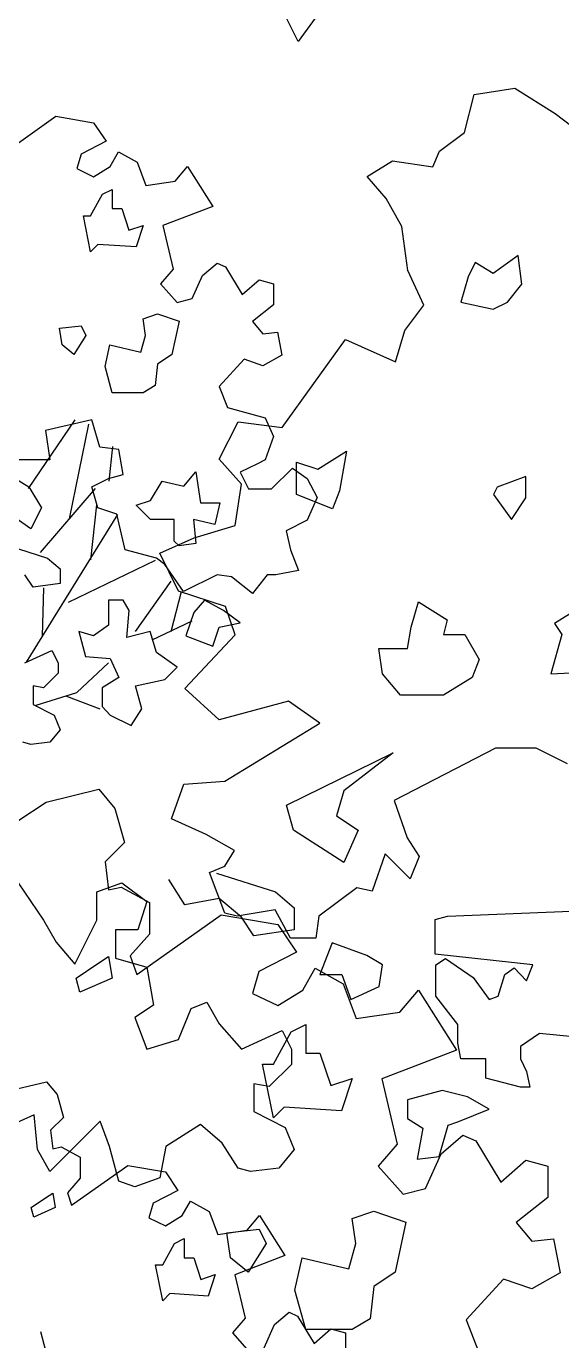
# Model space of a CAD drawing. Header units: inches. Extents: x -11 to 128, y 7 to 56.
# Drawn here: x 39.466 to 39.731, y 22.623 to 23.274 of the extents above; entities that cross this region are included whole.
import ezdxf

# ---------------------------------------------------------------- set-up
doc = ezdxf.new("R2010")
doc.units = ezdxf.units.IN
doc.header["$MEASUREMENT"] = 0
doc.layers.add('CAY', color=94, linetype='Continuous')
doc.layers.add('CAY-3', color=61, linetype='Continuous')
picture_1 = doc.add_image_def('image1.jpg', size_in_pixel=(1680, 1093))

# ---------------------------------------------------------------- blocks, each defined once
blk = doc.blocks.new('A$C76451831')
at = {"layer": 'CAY'}
for p, q in [((1479.9, 1929.8), (1538.3, 1944)), ((1538.3, 1944), (1555.9, 1922.7)), ((1448.6, 1909.2), (1479.9, 1929.8)), ((1555.9, 1922.7), (1566.6, 1885)), ((1566.6, 1885), (1545.3, 1863.8)), ((1545.3, 1863.8), (1548.9, 1833.1)), ((1548.9, 1833.1), (1563, 1836)), ((1563, 1836), (1594.3, 1818.9)), ((1594.3, 1818.9), (1594.3, 1784.1)), ((1580.1, 1739.3), (1673.3, 1805.4)), ((1673.3, 1805.4), (1735.8, 1794.7)), ((1735.8, 1794.7), (1756.4, 1764.1)), ((1594.3, 1784.1), (1573, 1759.9)), ((1573, 1759.9), (1580.1, 1739.3)), ((1756.4, 1764.1), (1715.1, 1742.8)), ((1715.1, 1742.8), (1708.1, 1718.6)), ((1763.5, 1722.2), (1777.1, 1746.4)), ((1777.1, 1746.4), (1808.3, 1729.3)), ((1808.3, 1729.3), (1822.5, 1690.9)), ((1708.1, 1718.6), (1735.8, 1705.1)), ((1735.8, 1705.1), (1763.5, 1722.2)), ((1870.8, 1698), (1891.4, 1722.2)), ((1891.4, 1722.2), (1933.3, 1656.1)), ((1822.5, 1690.9), (1870.8, 1698)), ((1933.3, 1656.1), (1850.8, 1624.3)), ((1850.8, 1624.3), (1867.9, 1552.3)), ((1867.9, 1552.3), (1846.6, 1528.1)), ((1916.2, 1541.7), (1940.4, 1562.3)), ((1940.4, 1562.3), (1954.5, 1555.8)), ((1954.5, 1555.8), (1982.2, 1510.4)), ((1899.1, 1503.3), (1916.2, 1541.7)), ((1846.6, 1528.1), (1874.3, 1496.9)), ((1982.2, 1510.4), (2010, 1534.6)), ((2010, 1534.6), (2034.1, 1528.1)), ((2034.1, 1528.1), (2034.1, 1493.3)), ((1874.3, 1496.9), (1899.1, 1503.3)), ((2034.1, 1493.3), (1999.3, 1465.6)), ((1999.3, 1465.6), (2016.4, 1445)), ((2016.4, 1445), (2040.6, 1447.9)), ((2040.6, 1447.9), (2047.7, 1410.1)), ((2047.7, 1410.1), (2016.4, 1392.5)), ((1985.2, 1403.1), (1943.9, 1358.2)), ((2016.4, 1392.5), (1985.2, 1403.1)), ((1943.9, 1358.2), (1957.5, 1323.4)), ((2281, 794.5), (2332.5, 870.4)), ((2326.2, 761), (2347.8, 865.6)), ((2491.6, 827), (2512.8, 868.3)), ((2512.8, 868.3), (2561.2, 861.8)), ((2370.1, 802.5), (2374.1, 840.9)), ((2516.4, 799.3), (2491.6, 827)), ((2509.3, 753.8), (2516.4, 799.3)), ((2294.3, 724.1), (2354.9, 794.5)), ((2350.1, 715.8), (2356.4, 776.4)), ((2278.7, 602.9), (2379.6, 765.8)), ((2426.2, 723.2), (2463.9, 740.3)), ((2463.9, 740.3), (2509.3, 753.8)), ((2325.4, 669), (2421.3, 715.4)), ((2446.8, 681.3), (2426.2, 723.2)), ((2296.7, 631.7), (2297.9, 685.1)), ((2399.3, 636.8), (2438.6, 692.2)), ((2438.6, 636.8), (2450, 680.8)), ((2498.7, 664.2), (2446.8, 681.3)), ((2509.3, 632.9), (2498.7, 664.2)), ((2417.8, 627.7), (2461.8, 648.6)), ((2334.4, 569.5), (2369.4, 602.2)), ((2289.6, 555.4), (2334.4, 569.5)), ((2323, 565.2), (2360, 551.4))]:
    blk.add_line(p, q, dxfattribs=at)
for points in [[(1537.1, 1751.5), (1548.9, 1759.4), (1552.9, 1735.6), (1517.3, 1719.8), (1513.3, 1735.6)], [(1750.8, 1676.2), (1766.7, 1684.2), (1766.7, 1652.5), (1782.5, 1652.5), (1794.4, 1616.8), (1818.1, 1624.8), (1806.3, 1589.1), (1742.9, 1593.1), (1731.1, 1581.2), (1719.2, 1640.6), (1731.1, 1640.6)], [(1754.8, 1391.1), (1762.7, 1426.7), (1814.2, 1414.8), (1822.1, 1442.6), (1818.1, 1470.3), (1841.9, 1478.2), (1877.5, 1466.3), (1865.7, 1410.9), (1841.9, 1395), (1837.9, 1359.4), (1818.1, 1347.5), (1766.7, 1347.5)], [(1683.5, 1426.7), (1679.6, 1454.5), (1715.2, 1458.4), (1723.1, 1442.6), (1703.3, 1410.9)], [(2523.5, 1367), (2551.2, 1394.7), (2578.9, 1382.8), (2567, 1351.1), (2610.6, 1331.3), (2578.9, 1287.8), (2563.1, 1319.5), (2503.7, 1315.5)], [(2362.9, 1119.3), (2373.5, 1124.6), (2373.5, 1103.5), (2384.1, 1103.5), (2392, 1079.7), (2407.8, 1085), (2399.9, 1061.2), (2357.7, 1063.9), (2349.7, 1055.9), (2341.8, 1095.6), (2349.7, 1095.6)], [(2365.6, 929.2), (2370.9, 953), (2405.2, 945.1), (2410.4, 963.5), (2407.8, 982), (2423.6, 987.3), (2447.4, 979.4), (2439.5, 942.4), (2423.6, 931.9), (2421, 908.1), (2407.8, 900.2), (2373.5, 900.2)], [(2318.1, 953), (2315.4, 971.5), (2339.2, 974.1), (2344.5, 963.5), (2331.3, 942.4)], [(2577.1, 788.1), (2577.1, 823.8), (2600.8, 815.8), (2632.5, 835.6), (2624.6, 792.1), (2616.7, 772.3)], [(2415.7, 781.4), (2428.9, 802.5), (2452.7, 797.2), (2465.9, 813), (2471.2, 778.7), (2492.3, 778.7), (2487, 755), (2463.2, 760.2), (2465.9, 733.8), (2447.4, 731.2), (2442.1, 736.5), (2442.1, 760.2), (2415.7, 760.2), (2399.9, 776.1)], [(2392.2, 660), (2385.5, 671.4), (2369.4, 671.4), (2369.4, 643.8), (2352.9, 632), (2336.8, 636.8), (2343.9, 609.2), (2371.4, 606.9), (2380.8, 586), (2362.3, 574.6), (2362.3, 553.8), (2371.4, 544.4), (2394.6, 533), (2406.4, 551.4), (2399.3, 576.6), (2431.5, 583.7), (2445.3, 597.4), (2422.5, 613.6), (2415.4, 636.8), (2389.8, 630.1)], [(2475.5, 671.4), (2463.7, 657.6), (2454.7, 632), (2484.6, 620.6), (2491.7, 641.5), (2514.8, 646.2), (2496.4, 660)]]:
    blk.add_lwpolyline(points, close=True, dxfattribs=at)
for points in [[(2249.1, 1161.4), (2311.2, 1205.4), (2352.9, 1198.3), (2366.7, 1177.9), (2339.1, 1163.7), (2334.4, 1147.6), (2352.9, 1138.5), (2371.4, 1149.9), (2380.4, 1166.1), (2401.2, 1154.7), (2410.7, 1129.1), (2442.9, 1133.8), (2456.7, 1149.9), (2484.6, 1105.9), (2429.6, 1084.7), (2441, 1036.7), (2426.8, 1020.6), (2445.3, 999.7), (2461.8, 1004.1), (2473.2, 1029.6), (2489.3, 1043.4), (2498.7, 1039.1), (2517.2, 1008.8), (2535.7, 1024.9), (2551.8, 1020.6), (2551.8, 997.4), (2528.6, 978.9), (2540, 965.1), (2556.1, 967.1), (2560.8, 941.9), (2540, 930.1), (2519.2, 937.2), (2491.7, 907.3), (2500.7, 884.1), (2542.4, 872.7), (2551.8, 851.9), (2542.4, 826.3), (2533.3, 821.6), (2514.8, 812.5), (2523.9, 794.1), (2549.4, 794.1), (2572.6, 816.9), (2588.7, 805.5), (2600.1, 784.6), (2588.7, 759.5), (2565.6, 747.7), (2570.3, 726.8), (2579.3, 704), (2554.2, 699.3), (2544.7, 699.3), (2528.6, 678.5), (2505.4, 696.9), (2489.3, 699.3), (2452.3, 680.8), (2431.5, 710.7), (2422.5, 717.8), (2387.9, 726.8), (2378.5, 766.1), (2357.6, 773.2), (2350.9, 796.4), (2369.4, 805.5), (2385.5, 810.2), (2380.8, 837.7), (2360, 840.1), (2350.9, 870.4), (2299.8, 858.6), (2304.6, 826.3), (2260.5, 826.3)], [(2262.9, 807.8), (2281.4, 796.4), (2295.5, 773.2), (2283.7, 750), (2267.6, 761.4)], [(2258.6, 731.5), (2302.2, 717.8), (2316, 706), (2316, 689.9), (2286.1, 685.5), (2277, 699.3)], [(2277, 602.2), (2306.9, 615.9), (2314, 602.2), (2314, 590.8), (2297.5, 574.6), (2286.1, 576.6), (2286.1, 556.2), (2309.3, 544.4), (2316, 528.2), (2304.6, 514.5), (2283.7, 512.1), (2274.7, 514.5)]]:
    blk.add_lwpolyline(points, dxfattribs=at)
at = {"layer": 'CAY-3'}
for p, q in [((2773.2, 1229.3), (2818.1, 1236.4)), ((2818.1, 1236.4), (2862.9, 1208.6)), ((2762.6, 1187.4), (2773.2, 1229.3)), ((2862.9, 1208.6), (2890.6, 1187.4)), ((2734.9, 1166.8), (2762.6, 1187.4)), ((2727.8, 1149.6), (2734.9, 1166.8)), ((2655.3, 1139), (2683, 1156.1)), ((2683, 1156.1), (2727.8, 1149.6)), ((2676, 1114.8), (2655.3, 1139)), ((2693.6, 1083.6), (2676, 1114.8)), ((2700.1, 1035.2), (2693.6, 1083.6)), ((2717.8, 996.9), (2700.1, 1035.2)), ((2696.6, 969.1), (2717.8, 996.9)), ((2561.2, 861.8), (2631.1, 959.1)), ((2631.1, 959.1), (2686.6, 934.3)), ((2686.6, 934.3), (2696.6, 969.1)), ((6577.4, 899), (6564.2, 949.2)), ((2453.9, 573.9), (2509.3, 632.9)), ((2491.6, 539.1), (2453.9, 573.9)), ((2568.3, 559.8), (2491.6, 539.1)), ((2603, 535.6), (2568.3, 559.8)), ((2498.1, 471.6), (2603, 535.6)), ((2797, 507.9), (2685, 450.4)), ((2841.8, 507.9), (2797, 507.9)), ((2876.6, 490.8), (2841.8, 507.9)), ((2439.1, 429.8), (2452.7, 468.1)), ((2452.7, 468.1), (2498.1, 471.6)), ((2685, 450.4), (2699.2, 409.1)), ((2477.5, 412.7), (2439.1, 429.8)), ((2508.7, 395), (2477.5, 412.7)), ((2699.2, 409.1), (2712.7, 388.5)), ((2498.1, 377.9), (2508.7, 395)), ((2481, 370.8), (2498.1, 377.9)), ((2675.1, 391.3), (2660.8, 350.1)), ((2685, 381.4), (2675.1, 391.3)), ((2702.7, 363.7), (2685, 381.4)), ((2712.7, 388.5), (2702.7, 363.7)), ((2453.8, 335.1), (2436.1, 362.9)), ((2498.1, 326), (2481, 370.8)), ((2488.6, 369.9), (2554, 349.3)), ((2269.8, 359.3), (2297.6, 318)), ((2356.5, 349.3), (2384.2, 359.3)), ((2356.5, 318), (2356.5, 349.3)), ((2384.2, 359.3), (2411.9, 338.7)), ((2554, 349.3), (2574.7, 331.6)), ((2643.7, 353.7), (2601.9, 322.4)), ((2660.8, 350.1), (2643.7, 353.7)), ((2411.9, 338.7), (2401.9, 307.4)), ((2491.5, 342.2), (2453.8, 335.1)), ((2516.3, 321.6), (2491.5, 342.2)), ((2511.7, 322.4), (2498.1, 326)), ((2553.5, 329.5), (2511.7, 322.4)), ((2529.9, 300.9), (2516.3, 321.6)), ((2570.6, 298.2), (2553.5, 329.5)), ((2574.7, 331.6), (2574.7, 307.4)), ((2601.9, 322.4), (2598.3, 298.2)), ((2730.4, 318.9), (2744, 322.4)), ((2744, 322.4), (2880.2, 328)), ((2297.6, 318), (2311.7, 293.8)), ((2332.3, 269.7), (2356.5, 318)), ((2377.2, 307.4), (2377.2, 276.1)), ((2401.9, 307.4), (2377.2, 307.4)), ((2574.7, 307.4), (2529.9, 300.9)), ((2730.4, 280.5), (2730.4, 318.9)), ((2311.7, 293.8), (2332.3, 269.7)), ((2598.3, 298.2), (2570.6, 298.2)), ((2377.2, 276.1), (2411.9, 266.1)), ((2838.3, 269), (2730.4, 280.5)), ((2731, 269), (2741.6, 276)), ((2741.6, 276), (2772.3, 254.8)), ((2411.9, 266.1), (2419, 224.2)), ((2731, 234.2), (2731, 269)), ((2807.1, 258.3), (2817.7, 265.4)), ((2817.7, 265.4), (2831.2, 251.3)), ((2831.2, 251.3), (2838.3, 269)), ((2772.3, 254.8), (2790, 230.6)), ((2800, 234.2), (2807.1, 258.3)), ((2755.2, 202.9), (2731, 234.2)), ((2790, 230.6), (2800, 234.2)), ((2419, 224.2), (2398.4, 210.7)), ((2446.7, 186.5), (2460.9, 220.7)), ((2460.9, 220.7), (2478, 227.8)), ((2478, 227.8), (2491.5, 203.6)), ((2398.4, 210.7), (2411.9, 175.9)), ((2491.5, 203.6), (2516.3, 175.9)), ((2516.3, 175.9), (2561.1, 196.5)), ((2561.1, 196.5), (2571.7, 175.9)), ((2755.2, 182.3), (2755.2, 202.9)), ((2845.4, 192.9), (2824.7, 178.7)), ((2883.1, 189.3), (2845.4, 192.9)), ((2411.9, 175.9), (2446.7, 186.5)), ((2571.7, 175.9), (2571.7, 158.8)), ((2758.7, 165.1), (2755.2, 182.3)), ((2824.7, 178.7), (2824.7, 165.1)), ((2786.4, 165.1), (2758.7, 165.1)), ((2786.4, 143.9), (2786.4, 165.1)), ((2824.7, 165.1), (2831.2, 151)), ((2571.7, 158.8), (2547, 134.6)), ((2831.2, 151), (2834.8, 133.9)), ((2529.9, 137.5), (2529.9, 106.9)), ((2547, 134.6), (2529.9, 137.5)), ((2824.7, 133.9), (2786.4, 143.9)), ((2834.8, 133.9), (2824.7, 133.9)), ((2287.5, 103.3), (2256.3, 89.2)), ((2291.1, 65), (2287.5, 103.3)), ((2529.9, 106.9), (2564.7, 89.2)), ((2360.1, 96.2), (2335.9, 72.1)), ((2370.7, 68.5), (2360.1, 96.2)), ((2470.9, 92.7), (2432.6, 68.5)), ((2495.1, 72.1), (2470.9, 92.7)), ((2564.7, 89.2), (2574.7, 65)), ((2304.6, 40.8), (2291.1, 65)), ((2335.9, 72.1), (2304.6, 40.8)), ((2380.7, 30.2), (2370.7, 68.5)), ((2432.6, 68.5), (2426.1, 33.7)), ((2512.8, 44.3), (2495.1, 72.1)), ((2574.7, 65), (2557.6, 44.3)), ((2526.3, 40.8), (2512.8, 44.3)), ((2557.6, 44.3), (2526.3, 40.8)), ((2398.4, 23.7), (2380.7, 30.2)), ((2426.1, 33.7), (2398.4, 23.7))]:
    blk.add_line(p, q, dxfattribs=at)
for points in [[(6531.4, 1215.9), (6570.3, 1225.3), (6582.1, 1211.2), (6589.1, 1186), (6575, 1171.9), (6577.4, 1151.4), (6586.8, 1153.4), (6607.6, 1142), (6607.6, 1118.8), (6593.5, 1102.7), (6598.2, 1088.9), (6660.3, 1132.9), (6702, 1125.9), (6715.7, 1105.4), (6688.2, 1091.2), (6683.5, 1075.1), (6702, 1066.1), (6720.4, 1077.5), (6729.5, 1093.6), (6750.3, 1082.2), (6759.7, 1056.6), (6792, 1061.4), (6805.7, 1077.5), (6833.6, 1033.4), (6778.6, 1012.2), (6790, 964.2), (6775.9, 948.1), (6794.3, 927.3)], [(6810.8, 931.6), (6822.2, 957.2), (6838.4, 970.9), (6847.8, 966.6), (6866.3, 936.3), (6884.7, 952.4), (6900.9, 948.1), (6900.9, 924.9)]]:
    blk.add_lwpolyline(points, dxfattribs=at)
for points in [[(6569.5, 1097), (6577.4, 1102.3), (6580, 1086.5), (6556.3, 1075.9), (6553.6, 1086.5)], [(2826, 1020.1), (2822.1, 1051.8), (2794.4, 1032), (2774.6, 1043.9), (2766.7, 1028), (2758.7, 1000.3), (2794.4, 992.4), (2810.2, 1000.3)], [(6712, 1046.9), (6722.6, 1052.1), (6722.6, 1031), (6733.1, 1031), (6741, 1007.2), (6756.9, 1012.5), (6748.9, 988.8), (6706.7, 991.4), (6698.8, 983.5), (6690.9, 1023.1), (6698.8, 1023.1)], [(2798.8, 796), (2794.8, 788.1), (2814.6, 760.4), (2830.5, 784.1), (2830.5, 807.9)], [(3039.8, 632), (3059.6, 663.7), (2980.4, 719.1), (2862.1, 645.5), (2870, 633.6), (2858.2, 590.1), (2984.4, 596.3), (3000.2, 647.8)], [(2739.4, 633.6), (2763.2, 633.6), (2779, 605.9), (2771.1, 586.1), (2739.4, 566.3), (2691.9, 566.3), (2672.1, 590.1), (2668.1, 617.8), (2699.8, 617.8), (2703.8, 641.6), (2711.7, 669.3), (2743.4, 649.5)], [(2573.8, 417.4), (2565.9, 445.1), (2684, 503), (2629.2, 460.9), (2621.3, 433.2), (2645.1, 417.4), (2629.2, 381.7)], [(2654.9, 279), (2616.6, 293.2), (2603, 258.3), (2627.2, 258.3), (2637.2, 230.6), (2668.5, 244.8), (2672, 269)], [(2765.8, 123.3), (2738.1, 130.3), (2699.7, 119.7), (2699.7, 99.1), (2716.8, 88.5), (2710.4, 54.3), (2734.5, 57.2), (2744.6, 92), (2755.2, 95.5), (2790, 109.7)]]:
    blk.add_lwpolyline(points, close=True, dxfattribs=at)

msp = doc.modelspace()

# ---------------------------------------------------------------- block references
at = {"layer": 'CAY', "xscale": 0.0004489089019145984, "yscale": 0.0004489089019145984, "zscale": 0.0004489089019145984}
for p in [(38.44281, 22.68822), (36.52619, 22.20094), (38.81115, 22.02325)]:
    msp.add_blockref('A$C76451831', p, dxfattribs=at)

# ---------------------------------------------------------------- pictures from other files: only their frames are drawn
image = msp.add_image(picture_1, insert=(12.49661, 7.37723), size_in_units=(74.4025, 48.40591))
image.dxf.flags = 6

doc.saveas('drawing.dxf')
